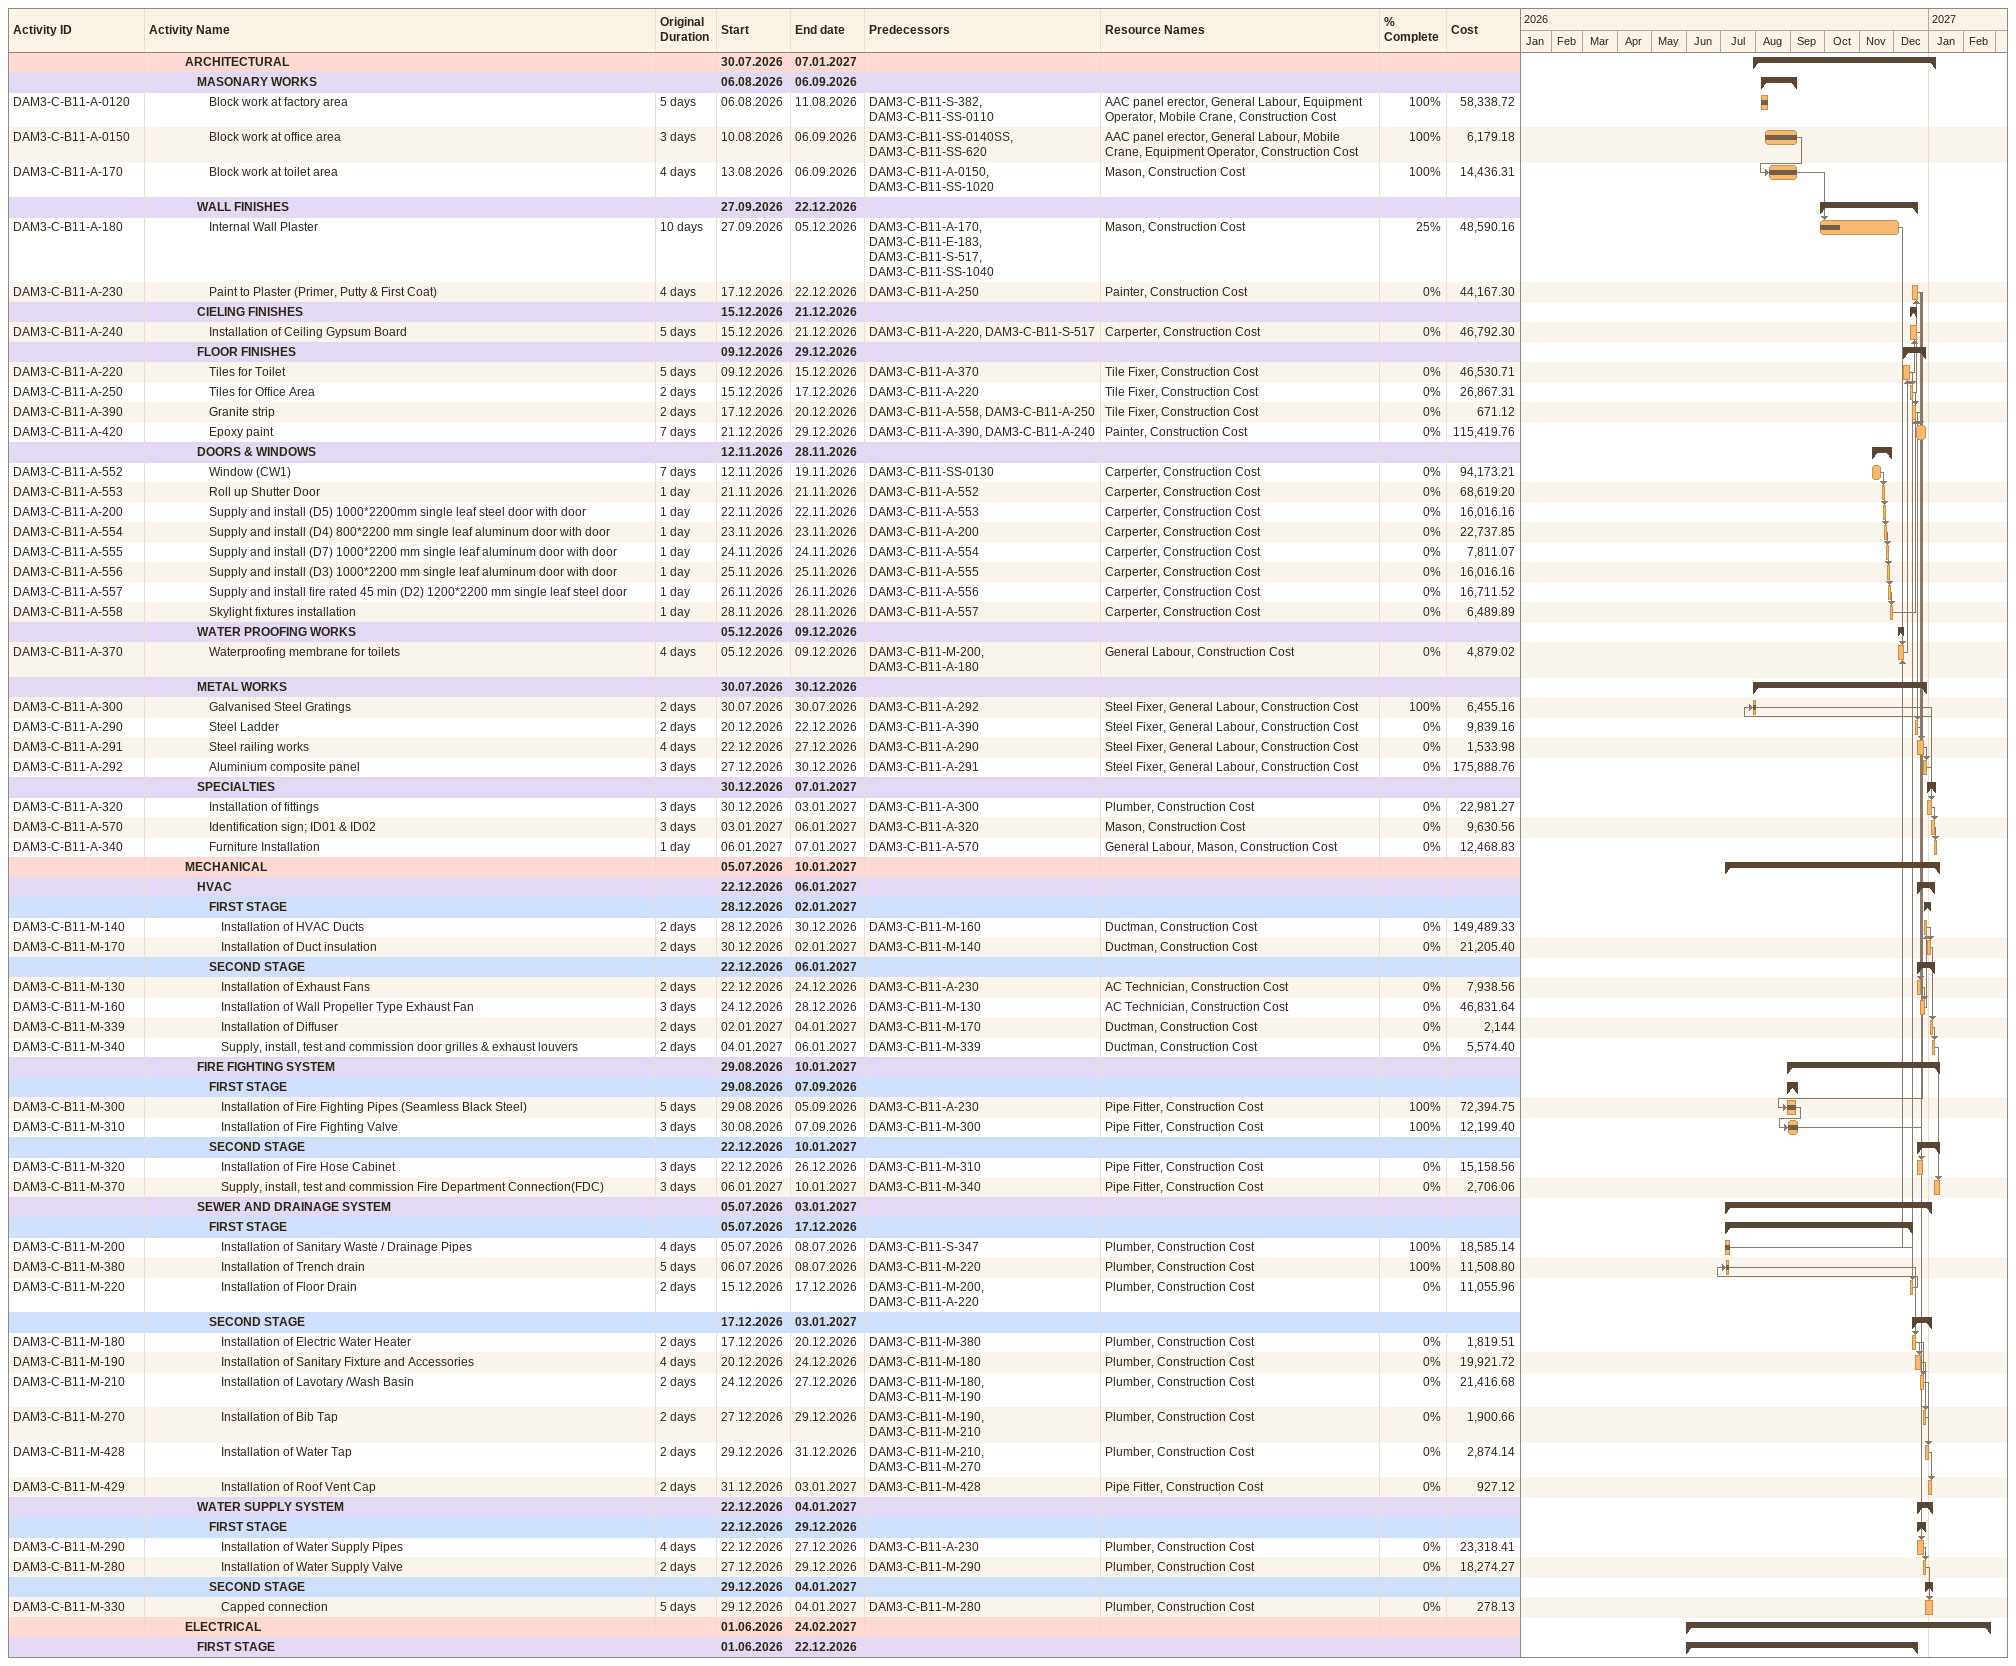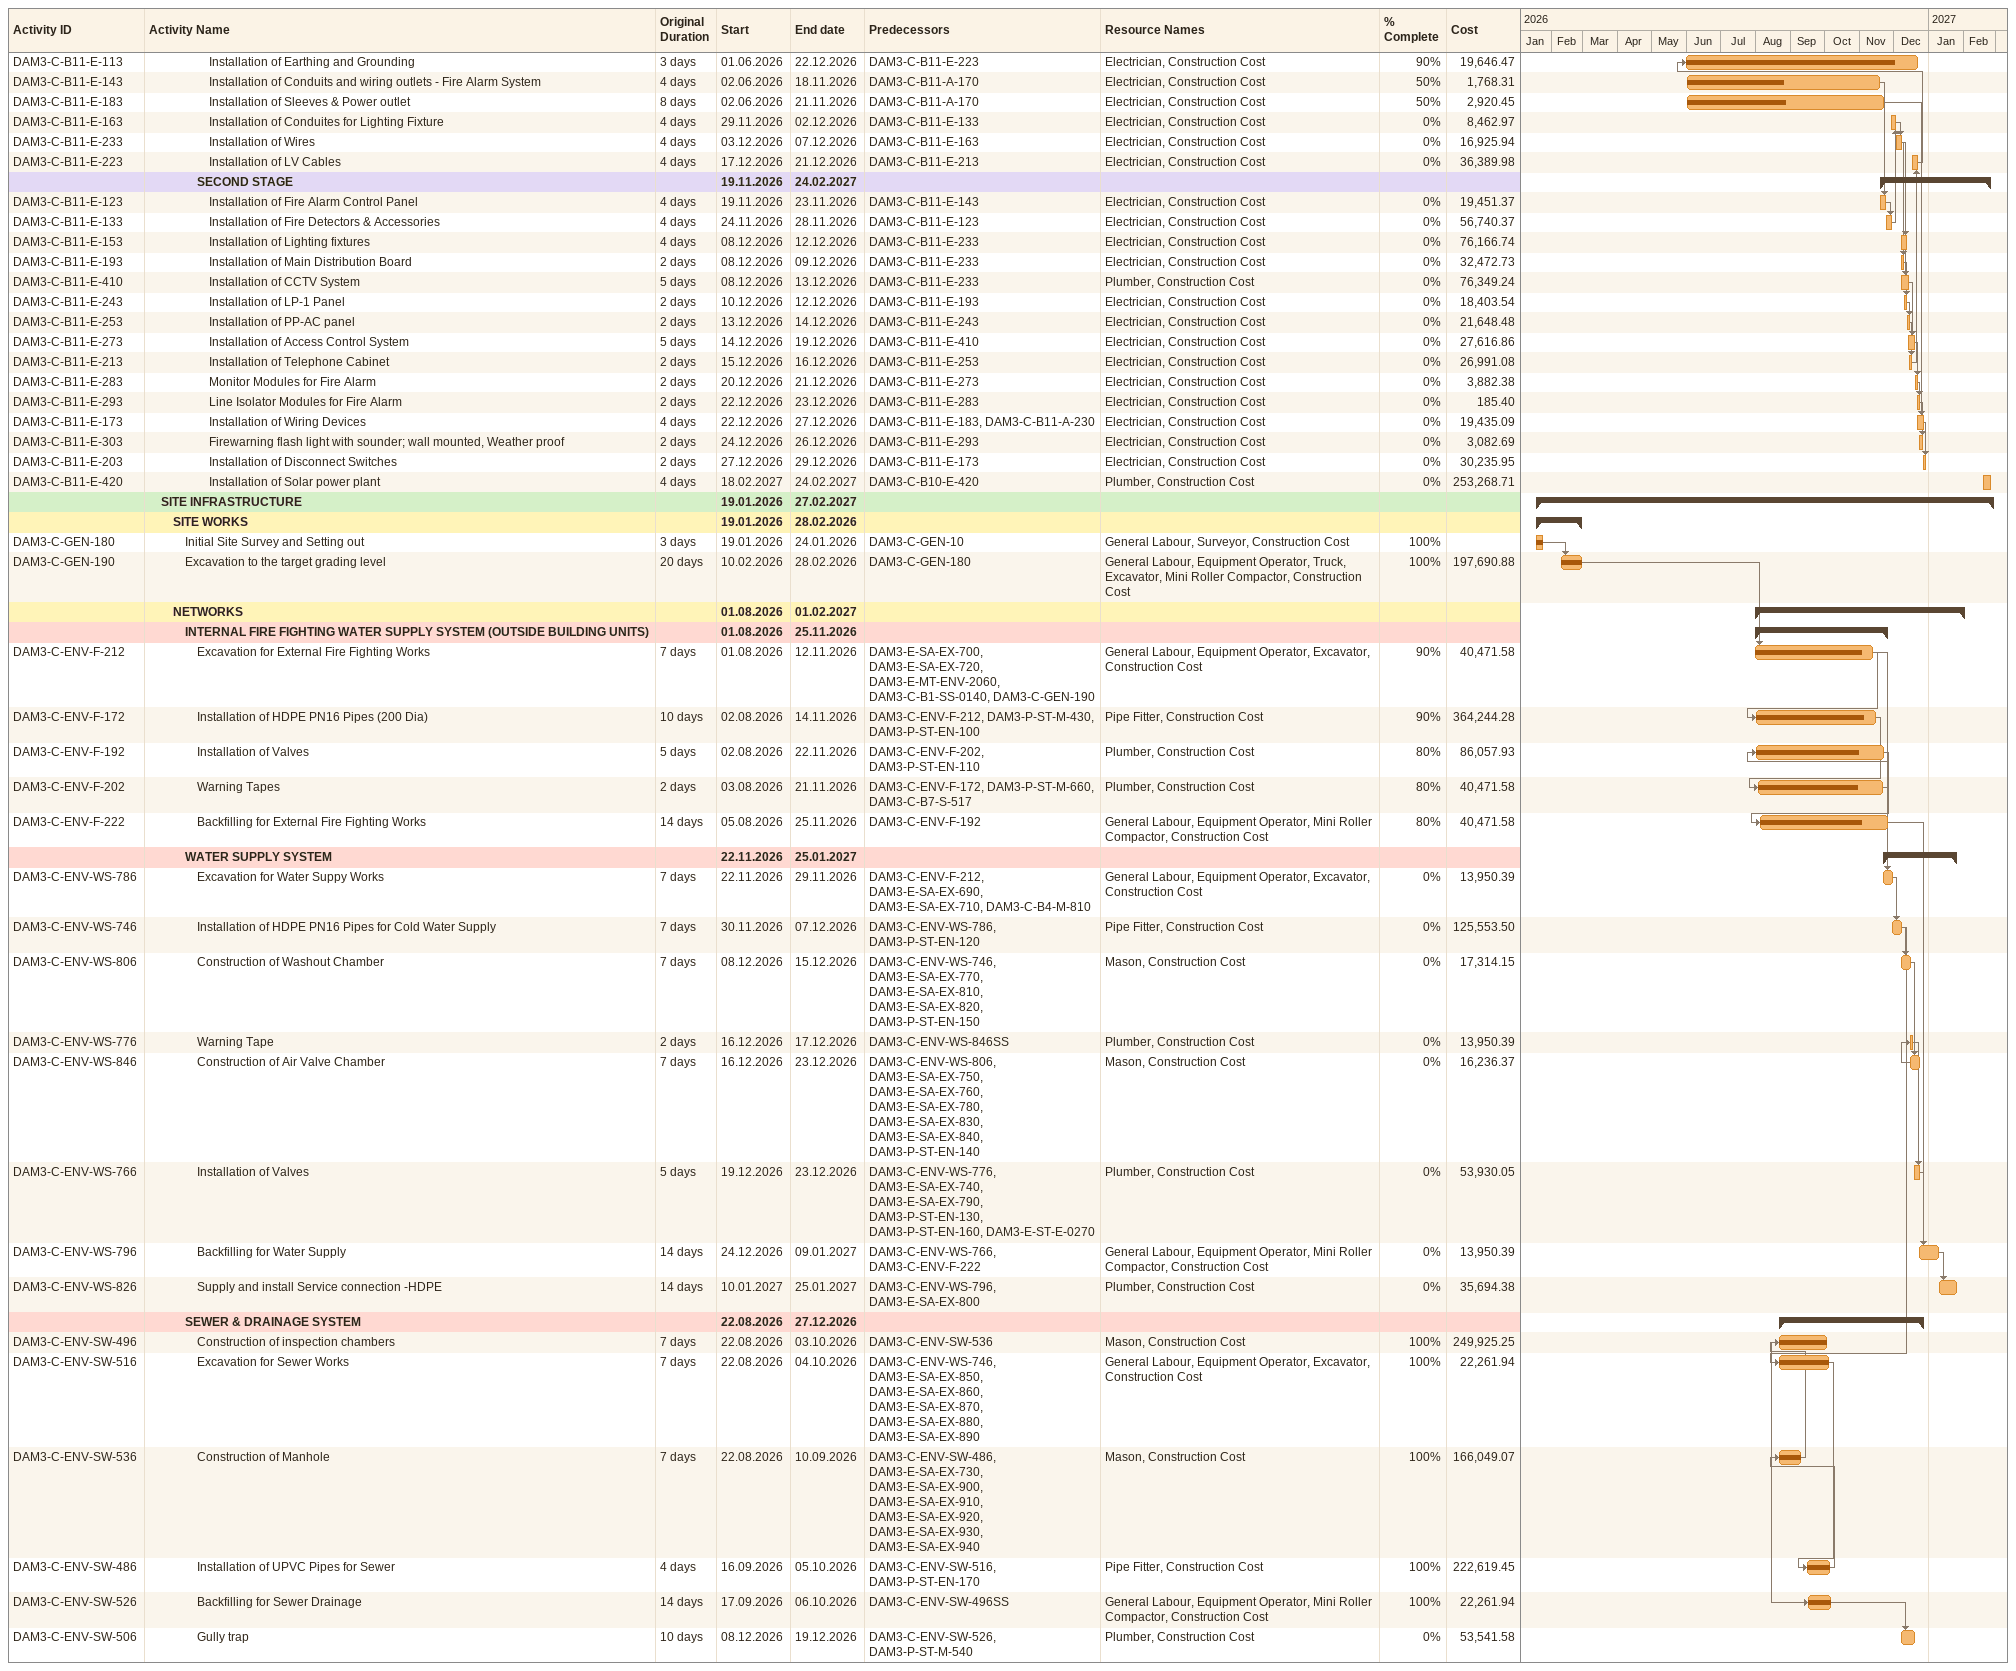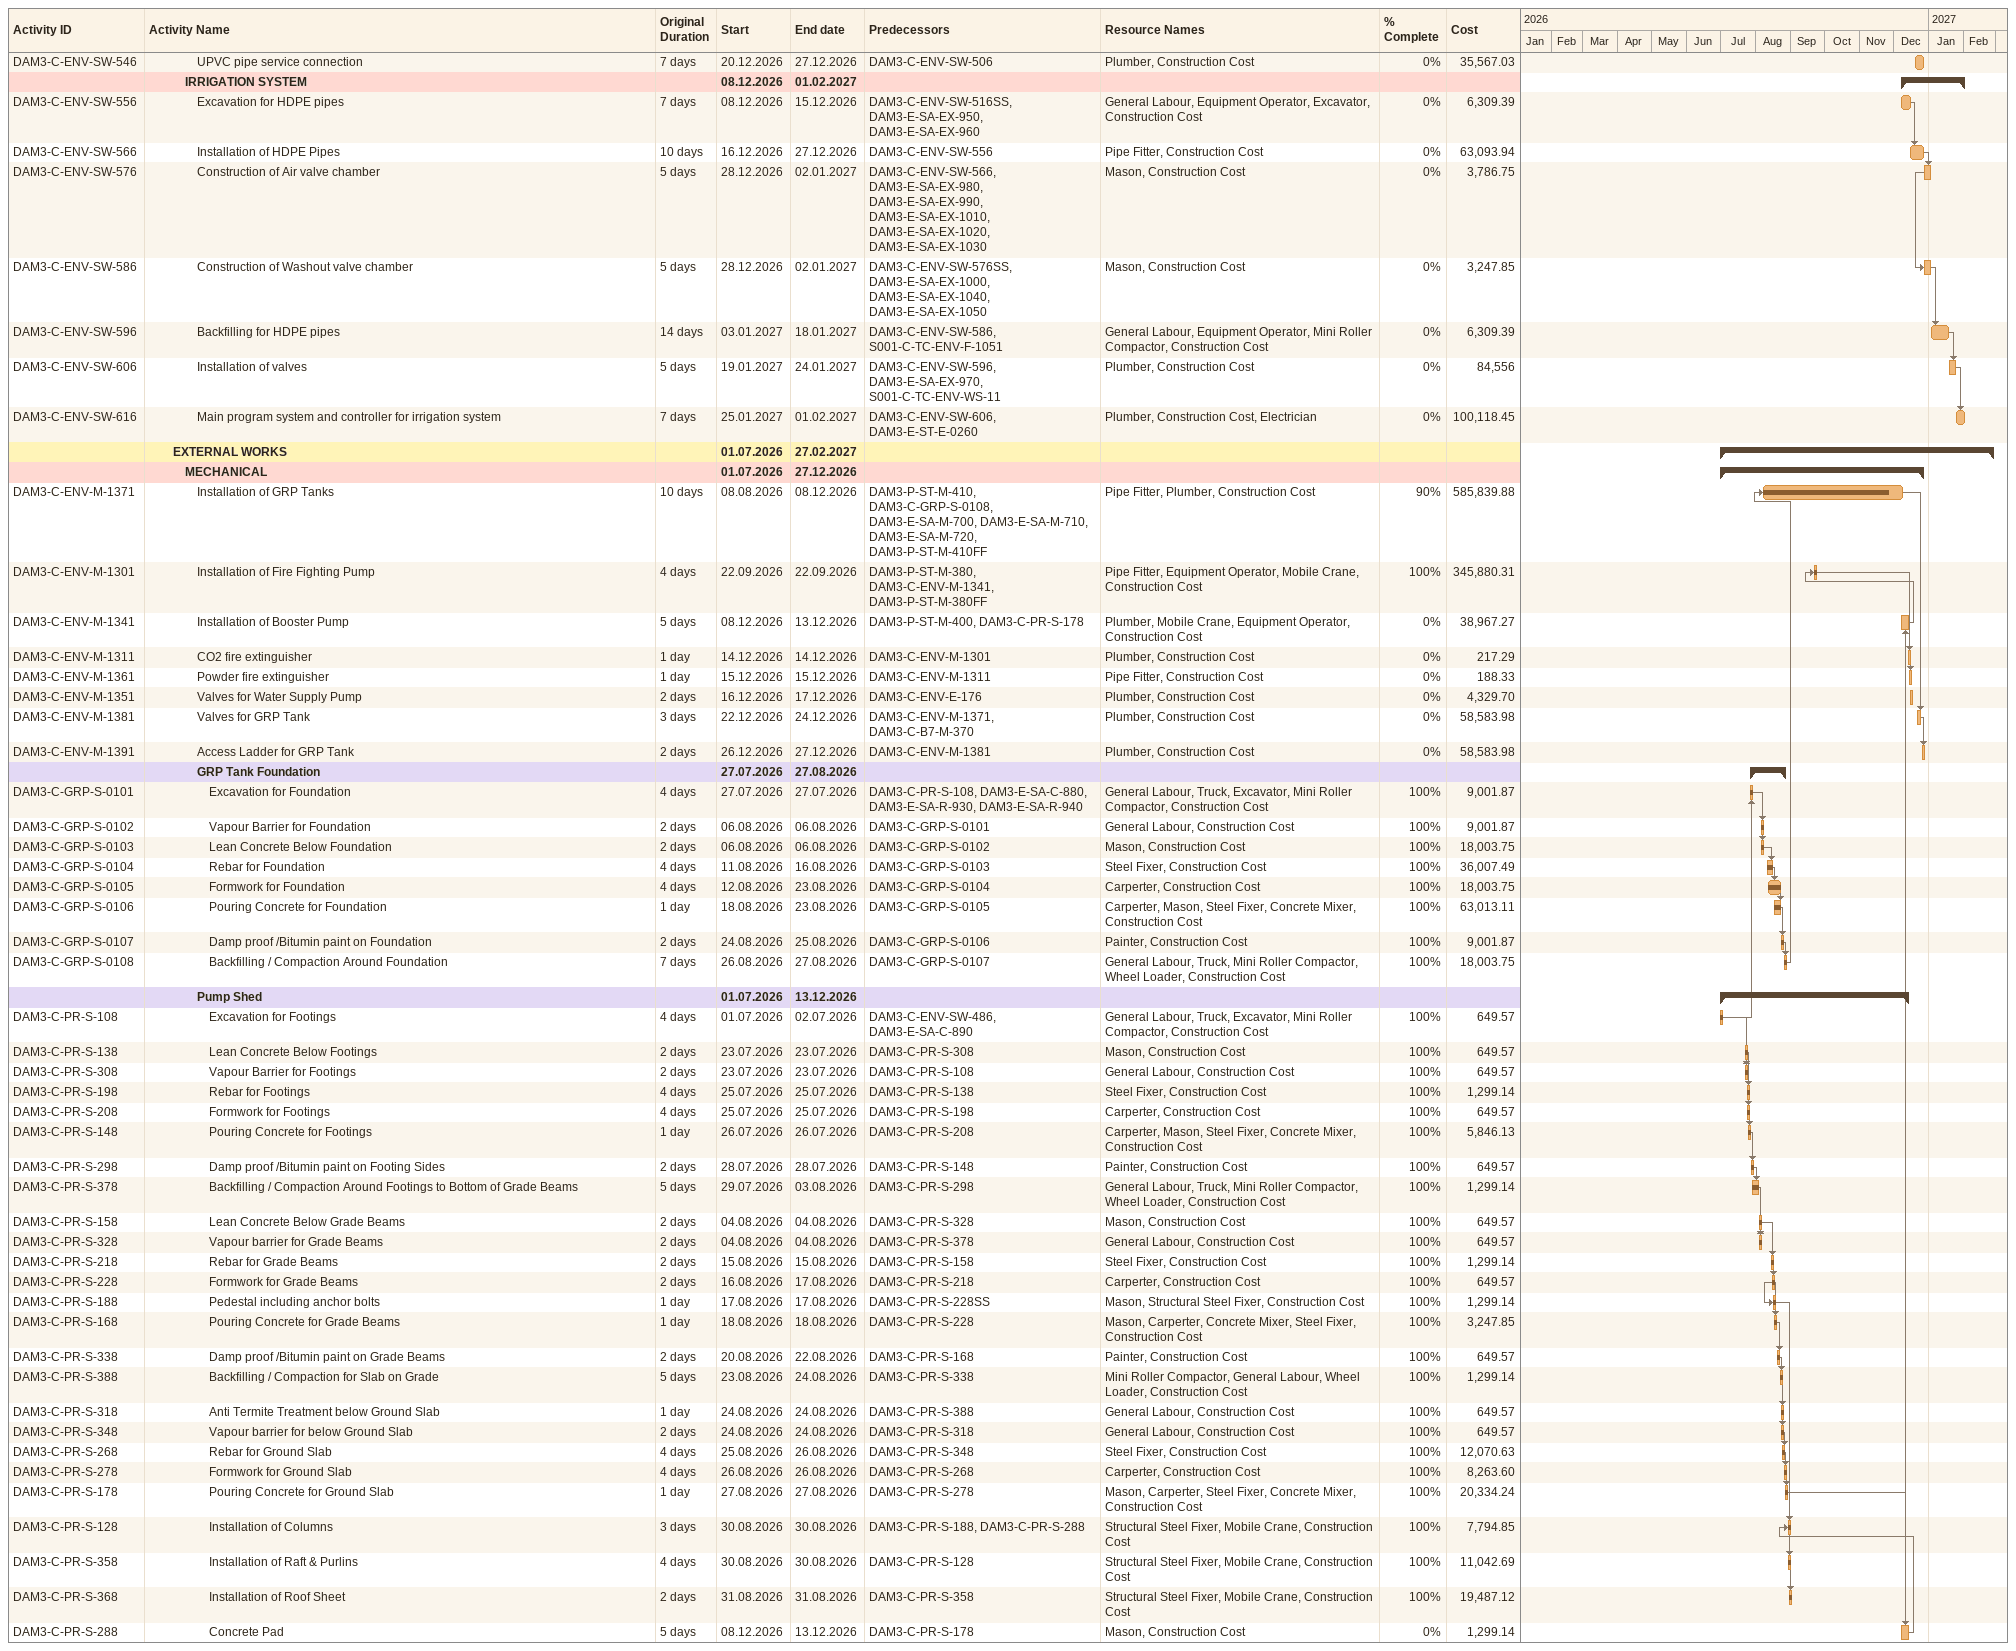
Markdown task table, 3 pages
| ID | Level | Task | Original duration | Start | Finish | Predecessors | Resources | % complete | Cost |
|---|---|---|---|---|---|---|---|---|---|
|  | 4 | **ARCHITECTURAL** |  | 2026-07-30 | 2027-01-07 |  |  |  |  |
|  | 5 | **MASONARY WORKS** |  | 2026-08-06 | 2026-09-06 |  |  |  |  |
| DAM3-C-B11-A-0120 | 6 | Block work at factory area | 5d | 2026-08-06 | 2026-08-11 | DAM3-C-B11-S-382, DAM3-C-B11-SS-0110 | AAC panel erector, General Labour, Equipment Operator, Mobile Crane, Construction Cost | 100 | 58338.72 |
| DAM3-C-B11-A-0150 | 6 | Block work at office area | 3d | 2026-08-10 | 2026-09-06 | DAM3-C-B11-SS-0140SS, DAM3-C-B11-SS-620 | AAC panel erector, General Labour, Mobile Crane, Equipment Operator, Construction Cost | 100 | 6179.18 |
| DAM3-C-B11-A-170 | 6 | Block work at toilet area | 4d | 2026-08-13 | 2026-09-06 | DAM3-C-B11-A-0150, DAM3-C-B11-SS-1020 | Mason, Construction Cost | 100 | 14436.31 |
|  | 5 | **WALL FINISHES** |  | 2026-09-27 | 2026-12-22 |  |  |  |  |
| DAM3-C-B11-A-180 | 6 | Internal Wall Plaster | 10d | 2026-09-27 | 2026-12-05 | DAM3-C-B11-A-170, DAM3-C-B11-E-183, DAM3-C-B11-S-517, DAM3-C-B11-SS-1040 | Mason, Construction Cost | 25 | 48590.16 |
| DAM3-C-B11-A-230 | 6 | Paint to Plaster (Primer, Putty & First Coat) | 4d | 2026-12-17 | 2026-12-22 | DAM3-C-B11-A-250 | Painter, Construction Cost | 0 | 44167.30 |
|  | 5 | **CIELING FINISHES** |  | 2026-12-15 | 2026-12-21 |  |  |  |  |
| DAM3-C-B11-A-240 | 6 | Installation of Ceiling Gypsum Board | 5d | 2026-12-15 | 2026-12-21 | DAM3-C-B11-A-220, DAM3-C-B11-S-517 | Carperter, Construction Cost | 0 | 46792.30 |
|  | 5 | **FLOOR FINISHES** |  | 2026-12-09 | 2026-12-29 |  |  |  |  |
| DAM3-C-B11-A-220 | 6 | Tiles for Toilet | 5d | 2026-12-09 | 2026-12-15 | DAM3-C-B11-A-370 | Tile Fixer, Construction Cost | 0 | 46530.71 |
| DAM3-C-B11-A-250 | 6 | Tiles for Office Area | 2d | 2026-12-15 | 2026-12-17 | DAM3-C-B11-A-220 | Tile Fixer, Construction Cost | 0 | 26867.31 |
| DAM3-C-B11-A-390 | 6 | Granite strip | 2d | 2026-12-17 | 2026-12-20 | DAM3-C-B11-A-558, DAM3-C-B11-A-250 | Tile Fixer, Construction Cost | 0 | 671.12 |
| DAM3-C-B11-A-420 | 6 | Epoxy paint | 7d | 2026-12-21 | 2026-12-29 | DAM3-C-B11-A-390, DAM3-C-B11-A-240 | Painter, Construction Cost | 0 | 115419.76 |
|  | 5 | **DOORS & WINDOWS** |  | 2026-11-12 | 2026-11-28 |  |  |  |  |
| DAM3-C-B11-A-552 | 6 | Window (CW1) | 7d | 2026-11-12 | 2026-11-19 | DAM3-C-B11-SS-0130 | Carperter, Construction Cost | 0 | 94173.21 |
| DAM3-C-B11-A-553 | 6 | Roll up Shutter Door | 1d | 2026-11-21 | 2026-11-21 | DAM3-C-B11-A-552 | Carperter, Construction Cost | 0 | 68619.20 |
| DAM3-C-B11-A-200 | 6 | Supply and install (D5) 1000*2200mm single leaf steel door with door | 1d | 2026-11-22 | 2026-11-22 | DAM3-C-B11-A-553 | Carperter, Construction Cost | 0 | 16016.16 |
| DAM3-C-B11-A-554 | 6 | Supply and install (D4) 800*2200 mm single leaf aluminum door with door | 1d | 2026-11-23 | 2026-11-23 | DAM3-C-B11-A-200 | Carperter, Construction Cost | 0 | 22737.85 |
| DAM3-C-B11-A-555 | 6 | Supply and install (D7) 1000*2200 mm single leaf aluminum door with door | 1d | 2026-11-24 | 2026-11-24 | DAM3-C-B11-A-554 | Carperter, Construction Cost | 0 | 7811.07 |
| DAM3-C-B11-A-556 | 6 | Supply and install (D3) 1000*2200 mm single leaf aluminum door with door | 1d | 2026-11-25 | 2026-11-25 | DAM3-C-B11-A-555 | Carperter, Construction Cost | 0 | 16016.16 |
| DAM3-C-B11-A-557 | 6 | Supply and install fire rated 45 min (D2) 1200*2200 mm single leaf steel door | 1d | 2026-11-26 | 2026-11-26 | DAM3-C-B11-A-556 | Carperter, Construction Cost | 0 | 16711.52 |
| DAM3-C-B11-A-558 | 6 | Skylight fixtures installation | 1d | 2026-11-28 | 2026-11-28 | DAM3-C-B11-A-557 | Carperter, Construction Cost | 0 | 6489.89 |
|  | 5 | **WATER PROOFING WORKS** |  | 2026-12-05 | 2026-12-09 |  |  |  |  |
| DAM3-C-B11-A-370 | 6 | Waterproofing membrane for toilets | 4d | 2026-12-05 | 2026-12-09 | DAM3-C-B11-M-200, DAM3-C-B11-A-180 | General Labour, Construction Cost | 0 | 4879.02 |
|  | 5 | **METAL WORKS** |  | 2026-07-30 | 2026-12-30 |  |  |  |  |
| DAM3-C-B11-A-300 | 6 | Galvanised Steel Gratings | 2d | 2026-07-30 | 2026-07-30 | DAM3-C-B11-A-292 | Steel Fixer, General Labour, Construction Cost | 100 | 6455.16 |
| DAM3-C-B11-A-290 | 6 | Steel Ladder | 2d | 2026-12-20 | 2026-12-22 | DAM3-C-B11-A-390 | Steel Fixer, General Labour, Construction Cost | 0 | 9839.16 |
| DAM3-C-B11-A-291 | 6 | Steel railing works | 4d | 2026-12-22 | 2026-12-27 | DAM3-C-B11-A-290 | Steel Fixer, General Labour, Construction Cost | 0 | 1533.98 |
| DAM3-C-B11-A-292 | 6 | Aluminium composite panel | 3d | 2026-12-27 | 2026-12-30 | DAM3-C-B11-A-291 | Steel Fixer, General Labour, Construction Cost | 0 | 175888.76 |
|  | 5 | **SPECIALTIES** |  | 2026-12-30 | 2027-01-07 |  |  |  |  |
| DAM3-C-B11-A-320 | 6 | Installation of fittings | 3d | 2026-12-30 | 2027-01-03 | DAM3-C-B11-A-300 | Plumber, Construction Cost | 0 | 22981.27 |
| DAM3-C-B11-A-570 | 6 | Identification sign; ID01 & ID02 | 3d | 2027-01-03 | 2027-01-06 | DAM3-C-B11-A-320 | Mason, Construction Cost | 0 | 9630.56 |
| DAM3-C-B11-A-340 | 6 | Furniture Installation | 1d | 2027-01-06 | 2027-01-07 | DAM3-C-B11-A-570 | General Labour, Mason, Construction Cost | 0 | 12468.83 |
|  | 4 | **MECHANICAL** |  | 2026-07-05 | 2027-01-10 |  |  |  |  |
|  | 5 | **HVAC** |  | 2026-12-22 | 2027-01-06 |  |  |  |  |
|  | 6 | **FIRST STAGE** |  | 2026-12-28 | 2027-01-02 |  |  |  |  |
| DAM3-C-B11-M-140 | 7 | Installation of HVAC Ducts | 2d | 2026-12-28 | 2026-12-30 | DAM3-C-B11-M-160 | Ductman, Construction Cost | 0 | 149489.33 |
| DAM3-C-B11-M-170 | 7 | Installation of Duct insulation | 2d | 2026-12-30 | 2027-01-02 | DAM3-C-B11-M-140 | Ductman, Construction Cost | 0 | 21205.40 |
|  | 6 | **SECOND STAGE** |  | 2026-12-22 | 2027-01-06 |  |  |  |  |
| DAM3-C-B11-M-130 | 7 | Installation of Exhaust Fans | 2d | 2026-12-22 | 2026-12-24 | DAM3-C-B11-A-230 | AC Technician, Construction Cost | 0 | 7938.56 |
| DAM3-C-B11-M-160 | 7 | Installation of Wall Propeller Type Exhaust Fan | 3d | 2026-12-24 | 2026-12-28 | DAM3-C-B11-M-130 | AC Technician, Construction Cost | 0 | 46831.64 |
| DAM3-C-B11-M-339 | 7 | Installation of Diffuser | 2d | 2027-01-02 | 2027-01-04 | DAM3-C-B11-M-170 | Ductman, Construction Cost | 0 | 2144 |
| DAM3-C-B11-M-340 | 7 | Supply, install, test and commission door grilles & exhaust louvers | 2d | 2027-01-04 | 2027-01-06 | DAM3-C-B11-M-339 | Ductman, Construction Cost | 0 | 5574.40 |
|  | 5 | **FIRE FIGHTING SYSTEM** |  | 2026-08-29 | 2027-01-10 |  |  |  |  |
|  | 6 | **FIRST STAGE** |  | 2026-08-29 | 2026-09-07 |  |  |  |  |
| DAM3-C-B11-M-300 | 7 | Installation of Fire Fighting Pipes (Seamless Black Steel) | 5d | 2026-08-29 | 2026-09-05 | DAM3-C-B11-A-230 | Pipe Fitter, Construction Cost | 100 | 72394.75 |
| DAM3-C-B11-M-310 | 7 | Installation of Fire Fighting Valve | 3d | 2026-08-30 | 2026-09-07 | DAM3-C-B11-M-300 | Pipe Fitter, Construction Cost | 100 | 12199.40 |
|  | 6 | **SECOND STAGE** |  | 2026-12-22 | 2027-01-10 |  |  |  |  |
| DAM3-C-B11-M-320 | 7 | Installation of Fire Hose Cabinet | 3d | 2026-12-22 | 2026-12-26 | DAM3-C-B11-M-310 | Pipe Fitter, Construction Cost | 0 | 15158.56 |
| DAM3-C-B11-M-370 | 7 | Supply, install, test and commission Fire Department Connection(FDC) | 3d | 2027-01-06 | 2027-01-10 | DAM3-C-B11-M-340 | Pipe Fitter, Construction Cost | 0 | 2706.06 |
|  | 5 | **SEWER AND DRAINAGE SYSTEM** |  | 2026-07-05 | 2027-01-03 |  |  |  |  |
|  | 6 | **FIRST STAGE** |  | 2026-07-05 | 2026-12-17 |  |  |  |  |
| DAM3-C-B11-M-200 | 7 | Installation of Sanitary Waste / Drainage Pipes | 4d | 2026-07-05 | 2026-07-08 | DAM3-C-B11-S-347 | Plumber, Construction Cost | 100 | 18585.14 |
| DAM3-C-B11-M-380 | 7 | Installation of Trench drain | 5d | 2026-07-06 | 2026-07-08 | DAM3-C-B11-M-220 | Plumber, Construction Cost | 100 | 11508.80 |
| DAM3-C-B11-M-220 | 7 | Installation of Floor Drain | 2d | 2026-12-15 | 2026-12-17 | DAM3-C-B11-M-200, DAM3-C-B11-A-220 | Plumber, Construction Cost | 0 | 11055.96 |
|  | 6 | **SECOND STAGE** |  | 2026-12-17 | 2027-01-03 |  |  |  |  |
| DAM3-C-B11-M-180 | 7 | Installation of Electric Water Heater | 2d | 2026-12-17 | 2026-12-20 | DAM3-C-B11-M-380 | Plumber, Construction Cost | 0 | 1819.51 |
| DAM3-C-B11-M-190 | 7 | Installation of Sanitary Fixture and Accessories | 4d | 2026-12-20 | 2026-12-24 | DAM3-C-B11-M-180 | Plumber, Construction Cost | 0 | 19921.72 |
| DAM3-C-B11-M-210 | 7 | Installation of Lavotary /Wash Basin | 2d | 2026-12-24 | 2026-12-27 | DAM3-C-B11-M-180, DAM3-C-B11-M-190 | Plumber, Construction Cost | 0 | 21416.68 |
| DAM3-C-B11-M-270 | 7 | Installation of Bib Tap | 2d | 2026-12-27 | 2026-12-29 | DAM3-C-B11-M-190, DAM3-C-B11-M-210 | Plumber, Construction Cost | 0 | 1900.66 |
| DAM3-C-B11-M-428 | 7 | Installation of Water Tap | 2d | 2026-12-29 | 2026-12-31 | DAM3-C-B11-M-210, DAM3-C-B11-M-270 | Plumber, Construction Cost | 0 | 2874.14 |
| DAM3-C-B11-M-429 | 7 | Installation of Roof Vent Cap | 2d | 2026-12-31 | 2027-01-03 | DAM3-C-B11-M-428 | Pipe Fitter, Construction Cost | 0 | 927.12 |
|  | 5 | **WATER SUPPLY SYSTEM** |  | 2026-12-22 | 2027-01-04 |  |  |  |  |
|  | 6 | **FIRST STAGE** |  | 2026-12-22 | 2026-12-29 |  |  |  |  |
| DAM3-C-B11-M-290 | 7 | Installation of Water Supply Pipes | 4d | 2026-12-22 | 2026-12-27 | DAM3-C-B11-A-230 | Plumber, Construction Cost | 0 | 23318.41 |
| DAM3-C-B11-M-280 | 7 | Installation of Water Supply Valve | 2d | 2026-12-27 | 2026-12-29 | DAM3-C-B11-M-290 | Plumber, Construction Cost | 0 | 18274.27 |
|  | 6 | **SECOND STAGE** |  | 2026-12-29 | 2027-01-04 |  |  |  |  |
| DAM3-C-B11-M-330 | 7 | Capped connection | 5d | 2026-12-29 | 2027-01-04 | DAM3-C-B11-M-280 | Plumber, Construction Cost | 0 | 278.13 |
|  | 4 | **ELECTRICAL** |  | 2026-06-01 | 2027-02-24 |  |  |  |  |
|  | 5 | **FIRST STAGE** |  | 2026-06-01 | 2026-12-22 |  |  |  |  |
| DAM3-C-B11-E-113 | 6 | Installation of Earthing and Grounding | 3d | 2026-06-01 | 2026-12-22 | DAM3-C-B11-E-223 | Electrician, Construction Cost | 90 | 19646.47 |
| DAM3-C-B11-E-143 | 6 | Installation of Conduits and wiring outlets - Fire Alarm System | 4d | 2026-06-02 | 2026-11-18 | DAM3-C-B11-A-170 | Electrician, Construction Cost | 50 | 1768.31 |
| DAM3-C-B11-E-183 | 6 | Installation of Sleeves & Power outlet | 8d | 2026-06-02 | 2026-11-21 | DAM3-C-B11-A-170 | Electrician, Construction Cost | 50 | 2920.45 |
| DAM3-C-B11-E-163 | 6 | Installation of Conduites for Lighting Fixture | 4d | 2026-11-29 | 2026-12-02 | DAM3-C-B11-E-133 | Electrician, Construction Cost | 0 | 8462.97 |
| DAM3-C-B11-E-233 | 6 | Installation of Wires | 4d | 2026-12-03 | 2026-12-07 | DAM3-C-B11-E-163 | Electrician, Construction Cost | 0 | 16925.94 |
| DAM3-C-B11-E-223 | 6 | Installation of LV Cables | 4d | 2026-12-17 | 2026-12-21 | DAM3-C-B11-E-213 | Electrician, Construction Cost | 0 | 36389.98 |
|  | 5 | **SECOND STAGE** |  | 2026-11-19 | 2027-02-24 |  |  |  |  |
| DAM3-C-B11-E-123 | 6 | Installation of Fire Alarm Control Panel | 4d | 2026-11-19 | 2026-11-23 | DAM3-C-B11-E-143 | Electrician, Construction Cost | 0 | 19451.37 |
| DAM3-C-B11-E-133 | 6 | Installation of Fire Detectors & Accessories | 4d | 2026-11-24 | 2026-11-28 | DAM3-C-B11-E-123 | Electrician, Construction Cost | 0 | 56740.37 |
| DAM3-C-B11-E-153 | 6 | Installation of Lighting fixtures | 4d | 2026-12-08 | 2026-12-12 | DAM3-C-B11-E-233 | Electrician, Construction Cost | 0 | 76166.74 |
| DAM3-C-B11-E-193 | 6 | Installation of Main Distribution Board | 2d | 2026-12-08 | 2026-12-09 | DAM3-C-B11-E-233 | Electrician, Construction Cost | 0 | 32472.73 |
| DAM3-C-B11-E-410 | 6 | Installation of CCTV System | 5d | 2026-12-08 | 2026-12-13 | DAM3-C-B11-E-233 | Plumber, Construction Cost | 0 | 76349.24 |
| DAM3-C-B11-E-243 | 6 | Installation of LP-1 Panel | 2d | 2026-12-10 | 2026-12-12 | DAM3-C-B11-E-193 | Electrician, Construction Cost | 0 | 18403.54 |
| DAM3-C-B11-E-253 | 6 | Installation of PP-AC panel | 2d | 2026-12-13 | 2026-12-14 | DAM3-C-B11-E-243 | Electrician, Construction Cost | 0 | 21648.48 |
| DAM3-C-B11-E-273 | 6 | Installation of Access Control System | 5d | 2026-12-14 | 2026-12-19 | DAM3-C-B11-E-410 | Electrician, Construction Cost | 0 | 27616.86 |
| DAM3-C-B11-E-213 | 6 | Installation of Telephone Cabinet | 2d | 2026-12-15 | 2026-12-16 | DAM3-C-B11-E-253 | Electrician, Construction Cost | 0 | 26991.08 |
| DAM3-C-B11-E-283 | 6 | Monitor Modules for Fire Alarm | 2d | 2026-12-20 | 2026-12-21 | DAM3-C-B11-E-273 | Electrician, Construction Cost | 0 | 3882.38 |
| DAM3-C-B11-E-293 | 6 | Line Isolator Modules for Fire Alarm | 2d | 2026-12-22 | 2026-12-23 | DAM3-C-B11-E-283 | Electrician, Construction Cost | 0 | 185.40 |
| DAM3-C-B11-E-173 | 6 | Installation of Wiring Devices | 4d | 2026-12-22 | 2026-12-27 | DAM3-C-B11-E-183, DAM3-C-B11-A-230 | Electrician, Construction Cost | 0 | 19435.09 |
| DAM3-C-B11-E-303 | 6 | Firewarning flash light with sounder; wall mounted, Weather proof | 2d | 2026-12-24 | 2026-12-26 | DAM3-C-B11-E-293 | Electrician, Construction Cost | 0 | 3082.69 |
| DAM3-C-B11-E-203 | 6 | Installation of Disconnect Switches | 2d | 2026-12-27 | 2026-12-29 | DAM3-C-B11-E-173 | Electrician, Construction Cost | 0 | 30235.95 |
| DAM3-C-B11-E-420 | 6 | Installation of Solar power plant | 4d | 2027-02-18 | 2027-02-24 | DAM3-C-B10-E-420 | Plumber, Construction Cost | 0 | 253268.71 |
|  | 2 | **SITE INFRASTRUCTURE** |  | 2026-01-19 | 2027-02-27 |  |  |  |  |
|  | 3 | **SITE WORKS** |  | 2026-01-19 | 2026-02-28 |  |  |  |  |
| DAM3-C-GEN-180 | 4 | Initial Site Survey and Setting out | 3d | 2026-01-19 | 2026-01-24 | DAM3-C-GEN-10 | General Labour, Surveyor, Construction Cost | 100 |  |
| DAM3-C-GEN-190 | 4 | Excavation to the target grading level | 20d | 2026-02-10 | 2026-02-28 | DAM3-C-GEN-180 | General Labour, Equipment Operator, Truck, Excavator, Mini Roller Compactor, Construction Cost | 100 | 197690.88 |
|  | 3 | **NETWORKS** |  | 2026-08-01 | 2027-02-01 |  |  |  |  |
|  | 4 | **INTERNAL FIRE FIGHTING WATER SUPPLY SYSTEM (OUTSIDE BUILDING UNITS)** |  | 2026-08-01 | 2026-11-25 |  |  |  |  |
| DAM3-C-ENV-F-212 | 5 | Excavation for External Fire Fighting Works | 7d | 2026-08-01 | 2026-11-12 | DAM3-E-SA-EX-700, DAM3-E-SA-EX-720, DAM3-E-MT-ENV-2060, DAM3-C-B1-SS-0140, DAM3-C-GEN-190 | General Labour, Equipment Operator, Excavator, Construction Cost | 90 | 40471.58 |
| DAM3-C-ENV-F-172 | 5 | Installation of HDPE PN16 Pipes (200 Dia) | 10d | 2026-08-02 | 2026-11-14 | DAM3-C-ENV-F-212, DAM3-P-ST-M-430, DAM3-P-ST-EN-100 | Pipe Fitter, Construction Cost | 90 | 364244.28 |
| DAM3-C-ENV-F-192 | 5 | Installation of Valves | 5d | 2026-08-02 | 2026-11-22 | DAM3-C-ENV-F-202, DAM3-P-ST-EN-110 | Plumber, Construction Cost | 80 | 86057.93 |
| DAM3-C-ENV-F-202 | 5 | Warning Tapes | 2d | 2026-08-03 | 2026-11-21 | DAM3-C-ENV-F-172, DAM3-P-ST-M-660, DAM3-C-B7-S-517 | Plumber, Construction Cost | 80 | 40471.58 |
| DAM3-C-ENV-F-222 | 5 | Backfilling for External Fire Fighting Works | 14d | 2026-08-05 | 2026-11-25 | DAM3-C-ENV-F-192 | General Labour, Equipment Operator, Mini Roller Compactor, Construction Cost | 80 | 40471.58 |
|  | 4 | **WATER SUPPLY SYSTEM** |  | 2026-11-22 | 2027-01-25 |  |  |  |  |
| DAM3-C-ENV-WS-786 | 5 | Excavation for Water Suppy Works | 7d | 2026-11-22 | 2026-11-29 | DAM3-C-ENV-F-212, DAM3-E-SA-EX-690, DAM3-E-SA-EX-710, DAM3-C-B4-M-810 | General Labour, Equipment Operator, Excavator, Construction Cost | 0 | 13950.39 |
| DAM3-C-ENV-WS-746 | 5 | Installation of HDPE PN16 Pipes for Cold Water Supply | 7d | 2026-11-30 | 2026-12-07 | DAM3-C-ENV-WS-786, DAM3-P-ST-EN-120 | Pipe Fitter, Construction Cost | 0 | 125553.50 |
| DAM3-C-ENV-WS-806 | 5 | Construction of Washout Chamber | 7d | 2026-12-08 | 2026-12-15 | DAM3-C-ENV-WS-746, DAM3-E-SA-EX-770, DAM3-E-SA-EX-810, DAM3-E-SA-EX-820, DAM3-P-ST-EN-150 | Mason, Construction Cost | 0 | 17314.15 |
| DAM3-C-ENV-WS-776 | 5 | Warning Tape | 2d | 2026-12-16 | 2026-12-17 | DAM3-C-ENV-WS-846SS | Plumber, Construction Cost | 0 | 13950.39 |
| DAM3-C-ENV-WS-846 | 5 | Construction of Air Valve Chamber | 7d | 2026-12-16 | 2026-12-23 | DAM3-C-ENV-WS-806, DAM3-E-SA-EX-750, DAM3-E-SA-EX-760, DAM3-E-SA-EX-780, DAM3-E-SA-EX-830, DAM3-E-SA-EX-840, DAM3-P-ST-EN-140 | Mason, Construction Cost | 0 | 16236.37 |
| DAM3-C-ENV-WS-766 | 5 | Installation of Valves | 5d | 2026-12-19 | 2026-12-23 | DAM3-C-ENV-WS-776, DAM3-E-SA-EX-740, DAM3-E-SA-EX-790, DAM3-P-ST-EN-130, DAM3-P-ST-EN-160, DAM3-E-ST-E-0270 | Plumber, Construction Cost | 0 | 53930.05 |
| DAM3-C-ENV-WS-796 | 5 | Backfilling for Water Supply | 14d | 2026-12-24 | 2027-01-09 | DAM3-C-ENV-WS-766, DAM3-C-ENV-F-222 | General Labour, Equipment Operator, Mini Roller Compactor, Construction Cost | 0 | 13950.39 |
| DAM3-C-ENV-WS-826 | 5 | Supply and install Service connection -HDPE | 14d | 2027-01-10 | 2027-01-25 | DAM3-C-ENV-WS-796, DAM3-E-SA-EX-800 | Plumber, Construction Cost | 0 | 35694.38 |
|  | 4 | **SEWER & DRAINAGE SYSTEM** |  | 2026-08-22 | 2026-12-27 |  |  |  |  |
| DAM3-C-ENV-SW-496 | 5 | Construction of inspection chambers | 7d | 2026-08-22 | 2026-10-03 | DAM3-C-ENV-SW-536 | Mason, Construction Cost | 100 | 249925.25 |
| DAM3-C-ENV-SW-516 | 5 | Excavation for Sewer Works | 7d | 2026-08-22 | 2026-10-04 | DAM3-C-ENV-WS-746, DAM3-E-SA-EX-850, DAM3-E-SA-EX-860, DAM3-E-SA-EX-870, DAM3-E-SA-EX-880, DAM3-E-SA-EX-890 | General Labour, Equipment Operator, Excavator, Construction Cost | 100 | 22261.94 |
| DAM3-C-ENV-SW-536 | 5 | Construction of Manhole | 7d | 2026-08-22 | 2026-09-10 | DAM3-C-ENV-SW-486, DAM3-E-SA-EX-730, DAM3-E-SA-EX-900, DAM3-E-SA-EX-910, DAM3-E-SA-EX-920, DAM3-E-SA-EX-930, DAM3-E-SA-EX-940 | Mason, Construction Cost | 100 | 166049.07 |
| DAM3-C-ENV-SW-486 | 5 | Installation of UPVC Pipes for Sewer | 4d | 2026-09-16 | 2026-10-05 | DAM3-C-ENV-SW-516, DAM3-P-ST-EN-170 | Pipe Fitter, Construction Cost | 100 | 222619.45 |
| DAM3-C-ENV-SW-526 | 5 | Backfilling for Sewer Drainage | 14d | 2026-09-17 | 2026-10-06 | DAM3-C-ENV-SW-496SS | General Labour, Equipment Operator, Mini Roller Compactor, Construction Cost | 100 | 22261.94 |
| DAM3-C-ENV-SW-506 | 5 | Gully trap | 10d | 2026-12-08 | 2026-12-19 | DAM3-C-ENV-SW-526, DAM3-P-ST-M-540 | Plumber, Construction Cost | 0 | 53541.58 |
| DAM3-C-ENV-SW-546 | 5 | UPVC pipe service connection | 7d | 2026-12-20 | 2026-12-27 | DAM3-C-ENV-SW-506 | Plumber, Construction Cost | 0 | 35567.03 |
|  | 4 | **IRRIGATION SYSTEM** |  | 2026-12-08 | 2027-02-01 |  |  |  |  |
| DAM3-C-ENV-SW-556 | 5 | Excavation for HDPE pipes | 7d | 2026-12-08 | 2026-12-15 | DAM3-C-ENV-SW-516SS, DAM3-E-SA-EX-950, DAM3-E-SA-EX-960 | General Labour, Equipment Operator, Excavator, Construction Cost | 0 | 6309.39 |
| DAM3-C-ENV-SW-566 | 5 | Installation of HDPE Pipes | 10d | 2026-12-16 | 2026-12-27 | DAM3-C-ENV-SW-556 | Pipe Fitter, Construction Cost | 0 | 63093.94 |
| DAM3-C-ENV-SW-576 | 5 | Construction of Air valve chamber | 5d | 2026-12-28 | 2027-01-02 | DAM3-C-ENV-SW-566, DAM3-E-SA-EX-980, DAM3-E-SA-EX-990, DAM3-E-SA-EX-1010, DAM3-E-SA-EX-1020, DAM3-E-SA-EX-1030 | Mason, Construction Cost | 0 | 3786.75 |
| DAM3-C-ENV-SW-586 | 5 | Construction of Washout valve chamber | 5d | 2026-12-28 | 2027-01-02 | DAM3-C-ENV-SW-576SS, DAM3-E-SA-EX-1000, DAM3-E-SA-EX-1040, DAM3-E-SA-EX-1050 | Mason, Construction Cost | 0 | 3247.85 |
| DAM3-C-ENV-SW-596 | 5 | Backfilling for HDPE pipes | 14d | 2027-01-03 | 2027-01-18 | DAM3-C-ENV-SW-586, S001-C-TC-ENV-F-1051 | General Labour, Equipment Operator, Mini Roller Compactor, Construction Cost | 0 | 6309.39 |
| DAM3-C-ENV-SW-606 | 5 | Installation of valves | 5d | 2027-01-19 | 2027-01-24 | DAM3-C-ENV-SW-596, DAM3-E-SA-EX-970, S001-C-TC-ENV-WS-11 | Plumber, Construction Cost | 0 | 84556 |
| DAM3-C-ENV-SW-616 | 5 | Main program system and controller for irrigation system | 7d | 2027-01-25 | 2027-02-01 | DAM3-C-ENV-SW-606, DAM3-E-ST-E-0260 | Plumber, Construction Cost, Electrician | 0 | 100118.45 |
|  | 3 | **EXTERNAL WORKS** |  | 2026-07-01 | 2027-02-27 |  |  |  |  |
|  | 4 | **MECHANICAL** |  | 2026-07-01 | 2026-12-27 |  |  |  |  |
| DAM3-C-ENV-M-1371 | 5 | Installation of GRP Tanks | 10d | 2026-08-08 | 2026-12-08 | DAM3-P-ST-M-410, DAM3-C-GRP-S-0108, DAM3-E-SA-M-700, DAM3-E-SA-M-710, DAM3-E-SA-M-720, DAM3-P-ST-M-410FF | Pipe Fitter, Plumber, Construction Cost | 90 | 585839.88 |
| DAM3-C-ENV-M-1301 | 5 | Installation of Fire Fighting Pump | 4d | 2026-09-22 | 2026-09-22 | DAM3-P-ST-M-380, DAM3-C-ENV-M-1341, DAM3-P-ST-M-380FF | Pipe Fitter, Equipment Operator, Mobile Crane, Construction Cost | 100 | 345880.31 |
| DAM3-C-ENV-M-1341 | 5 | Installation of Booster Pump | 5d | 2026-12-08 | 2026-12-13 | DAM3-P-ST-M-400, DAM3-C-PR-S-178 | Plumber, Mobile Crane, Equipment Operator, Construction Cost | 0 | 38967.27 |
| DAM3-C-ENV-M-1311 | 5 | CO2 fire extinguisher | 1d | 2026-12-14 | 2026-12-14 | DAM3-C-ENV-M-1301 | Plumber, Construction Cost | 0 | 217.29 |
| DAM3-C-ENV-M-1361 | 5 | Powder fire extinguisher | 1d | 2026-12-15 | 2026-12-15 | DAM3-C-ENV-M-1311 | Pipe Fitter, Construction Cost | 0 | 188.33 |
| DAM3-C-ENV-M-1351 | 5 | Valves for Water Supply Pump | 2d | 2026-12-16 | 2026-12-17 | DAM3-C-ENV-E-176 | Plumber, Construction Cost | 0 | 4329.70 |
| DAM3-C-ENV-M-1381 | 5 | Valves for GRP Tank | 3d | 2026-12-22 | 2026-12-24 | DAM3-C-ENV-M-1371, DAM3-C-B7-M-370 | Plumber, Construction Cost | 0 | 58583.98 |
| DAM3-C-ENV-M-1391 | 5 | Access Ladder for GRP Tank | 2d | 2026-12-26 | 2026-12-27 | DAM3-C-ENV-M-1381 | Plumber, Construction Cost | 0 | 58583.98 |
|  | 5 | **GRP Tank Foundation** |  | 2026-07-27 | 2026-08-27 |  |  |  |  |
| DAM3-C-GRP-S-0101 | 6 | Excavation for Foundation | 4d | 2026-07-27 | 2026-07-27 | DAM3-C-PR-S-108, DAM3-E-SA-C-880, DAM3-E-SA-R-930, DAM3-E-SA-R-940 | General Labour, Truck, Excavator, Mini Roller Compactor, Construction Cost | 100 | 9001.87 |
| DAM3-C-GRP-S-0102 | 6 | Vapour Barrier for Foundation | 2d | 2026-08-06 | 2026-08-06 | DAM3-C-GRP-S-0101 | General Labour, Construction Cost | 100 | 9001.87 |
| DAM3-C-GRP-S-0103 | 6 | Lean Concrete Below Foundation | 2d | 2026-08-06 | 2026-08-06 | DAM3-C-GRP-S-0102 | Mason, Construction Cost | 100 | 18003.75 |
| DAM3-C-GRP-S-0104 | 6 | Rebar for Foundation | 4d | 2026-08-11 | 2026-08-16 | DAM3-C-GRP-S-0103 | Steel Fixer, Construction Cost | 100 | 36007.49 |
| DAM3-C-GRP-S-0105 | 6 | Formwork for Foundation | 4d | 2026-08-12 | 2026-08-23 | DAM3-C-GRP-S-0104 | Carperter, Construction Cost | 100 | 18003.75 |
| DAM3-C-GRP-S-0106 | 6 | Pouring Concrete for Foundation | 1d | 2026-08-18 | 2026-08-23 | DAM3-C-GRP-S-0105 | Carperter, Mason, Steel Fixer, Concrete Mixer, Construction Cost | 100 | 63013.11 |
| DAM3-C-GRP-S-0107 | 6 | Damp proof /Bitumin paint on Foundation | 2d | 2026-08-24 | 2026-08-25 | DAM3-C-GRP-S-0106 | Painter, Construction Cost | 100 | 9001.87 |
| DAM3-C-GRP-S-0108 | 6 | Backfilling / Compaction Around Foundation | 7d | 2026-08-26 | 2026-08-27 | DAM3-C-GRP-S-0107 | General Labour, Truck, Mini Roller Compactor, Wheel Loader, Construction Cost | 100 | 18003.75 |
|  | 5 | **Pump Shed** |  | 2026-07-01 | 2026-12-13 |  |  |  |  |
| DAM3-C-PR-S-108 | 6 | Excavation for Footings | 4d | 2026-07-01 | 2026-07-02 | DAM3-C-ENV-SW-486, DAM3-E-SA-C-890 | General Labour, Truck, Excavator, Mini Roller Compactor, Construction Cost | 100 | 649.57 |
| DAM3-C-PR-S-138 | 6 | Lean Concrete Below Footings | 2d | 2026-07-23 | 2026-07-23 | DAM3-C-PR-S-308 | Mason, Construction Cost | 100 | 649.57 |
| DAM3-C-PR-S-308 | 6 | Vapour Barrier for Footings | 2d | 2026-07-23 | 2026-07-23 | DAM3-C-PR-S-108 | General Labour, Construction Cost | 100 | 649.57 |
| DAM3-C-PR-S-198 | 6 | Rebar for Footings | 4d | 2026-07-25 | 2026-07-25 | DAM3-C-PR-S-138 | Steel Fixer, Construction Cost | 100 | 1299.14 |
| DAM3-C-PR-S-208 | 6 | Formwork for Footings | 4d | 2026-07-25 | 2026-07-25 | DAM3-C-PR-S-198 | Carperter, Construction Cost | 100 | 649.57 |
| DAM3-C-PR-S-148 | 6 | Pouring Concrete for Footings | 1d | 2026-07-26 | 2026-07-26 | DAM3-C-PR-S-208 | Carperter, Mason, Steel Fixer, Concrete Mixer, Construction Cost | 100 | 5846.13 |
| DAM3-C-PR-S-298 | 6 | Damp proof /Bitumin paint on Footing Sides | 2d | 2026-07-28 | 2026-07-28 | DAM3-C-PR-S-148 | Painter, Construction Cost | 100 | 649.57 |
| DAM3-C-PR-S-378 | 6 | Backfilling / Compaction Around Footings to Bottom of Grade Beams | 5d | 2026-07-29 | 2026-08-03 | DAM3-C-PR-S-298 | General Labour, Truck, Mini Roller Compactor, Wheel Loader, Construction Cost | 100 | 1299.14 |
| DAM3-C-PR-S-158 | 6 | Lean Concrete Below Grade Beams | 2d | 2026-08-04 | 2026-08-04 | DAM3-C-PR-S-328 | Mason, Construction Cost | 100 | 649.57 |
| DAM3-C-PR-S-328 | 6 | Vapour barrier for Grade Beams | 2d | 2026-08-04 | 2026-08-04 | DAM3-C-PR-S-378 | General Labour, Construction Cost | 100 | 649.57 |
| DAM3-C-PR-S-218 | 6 | Rebar for Grade Beams | 2d | 2026-08-15 | 2026-08-15 | DAM3-C-PR-S-158 | Steel Fixer, Construction Cost | 100 | 1299.14 |
| DAM3-C-PR-S-228 | 6 | Formwork for Grade Beams | 2d | 2026-08-16 | 2026-08-17 | DAM3-C-PR-S-218 | Carperter, Construction Cost | 100 | 649.57 |
| DAM3-C-PR-S-188 | 6 | Pedestal including anchor bolts | 1d | 2026-08-17 | 2026-08-17 | DAM3-C-PR-S-228SS | Mason, Structural Steel Fixer, Construction Cost | 100 | 1299.14 |
| DAM3-C-PR-S-168 | 6 | Pouring Concrete for Grade Beams | 1d | 2026-08-18 | 2026-08-18 | DAM3-C-PR-S-228 | Mason, Carperter, Concrete Mixer, Steel Fixer, Construction Cost | 100 | 3247.85 |
| DAM3-C-PR-S-338 | 6 | Damp proof /Bitumin paint on Grade Beams | 2d | 2026-08-20 | 2026-08-22 | DAM3-C-PR-S-168 | Painter, Construction Cost | 100 | 649.57 |
| DAM3-C-PR-S-388 | 6 | Backfilling / Compaction for Slab on Grade | 5d | 2026-08-23 | 2026-08-24 | DAM3-C-PR-S-338 | Mini Roller Compactor, General Labour, Wheel Loader, Construction Cost | 100 | 1299.14 |
| DAM3-C-PR-S-318 | 6 | Anti Termite Treatment below Ground Slab | 1d | 2026-08-24 | 2026-08-24 | DAM3-C-PR-S-388 | General Labour, Construction Cost | 100 | 649.57 |
| DAM3-C-PR-S-348 | 6 | Vapour barrier for below Ground Slab | 2d | 2026-08-24 | 2026-08-24 | DAM3-C-PR-S-318 | General Labour, Construction Cost | 100 | 649.57 |
| DAM3-C-PR-S-268 | 6 | Rebar for Ground Slab | 4d | 2026-08-25 | 2026-08-26 | DAM3-C-PR-S-348 | Steel Fixer, Construction Cost | 100 | 12070.63 |
| DAM3-C-PR-S-278 | 6 | Formwork for Ground Slab | 4d | 2026-08-26 | 2026-08-26 | DAM3-C-PR-S-268 | Carperter, Construction Cost | 100 | 8263.60 |
| DAM3-C-PR-S-178 | 6 | Pouring Concrete for Ground Slab | 1d | 2026-08-27 | 2026-08-27 | DAM3-C-PR-S-278 | Mason, Carperter, Steel Fixer, Concrete Mixer, Construction Cost | 100 | 20334.24 |
| DAM3-C-PR-S-128 | 6 | Installation of Columns | 3d | 2026-08-30 | 2026-08-30 | DAM3-C-PR-S-188, DAM3-C-PR-S-288 | Structural Steel Fixer, Mobile Crane, Construction Cost | 100 | 7794.85 |
| DAM3-C-PR-S-358 | 6 | Installation of Raft & Purlins | 4d | 2026-08-30 | 2026-08-30 | DAM3-C-PR-S-128 | Structural Steel Fixer, Mobile Crane, Construction Cost | 100 | 11042.69 |
| DAM3-C-PR-S-368 | 6 | Installation of Roof Sheet | 2d | 2026-08-31 | 2026-08-31 | DAM3-C-PR-S-358 | Structural Steel Fixer, Mobile Crane, Construction Cost | 100 | 19487.12 |
| DAM3-C-PR-S-288 | 6 | Concrete Pad | 5d | 2026-12-08 | 2026-12-13 | DAM3-C-PR-S-178 | Mason, Construction Cost | 0 | 1299.14 |
